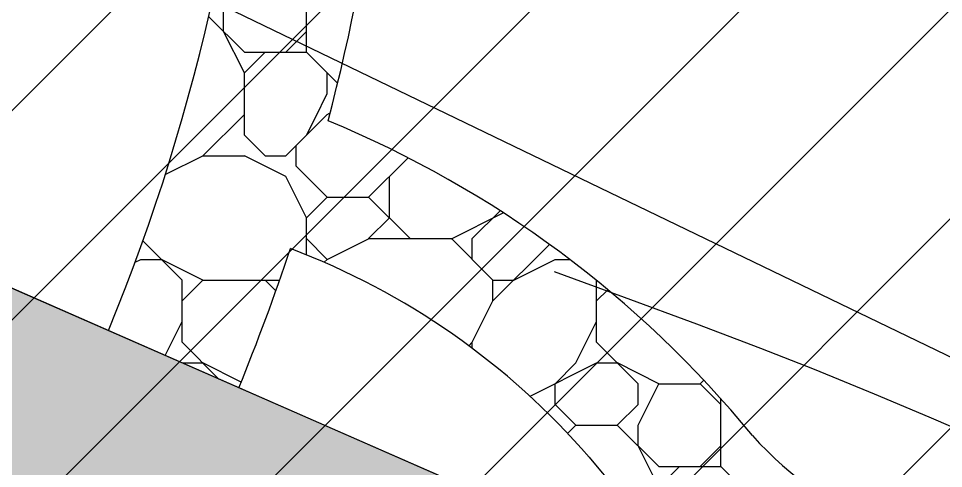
# Model space of a CAD drawing. Header units: millimetres. Extents: x 648844 to 649530, y 1246379 to 1246752.
# Drawn here: x 649111.45 to 649127.07, y 1246495.09 to 1246502.69 of the extents above; entities that cross this region are included whole.
import ezdxf

# ---------------------------------------------------------------- set-up
doc = ezdxf.new("R2010")
doc.units = ezdxf.units.MM
doc.header["$LTSCALE"] = 20
doc.header["$MEASUREMENT"] = 0
doc.layers.get('0').update_dxf_attribs({"linetype": 'CONTINUOUS'})
for name, color, linetype in [('acera', 8, 'CONTINUOUS'), ('CONT-MNR2', 9, 'CONTINUOUS'), ('quebrada', 5, 'CONTINUOUS'), ('TECHO', 30, 'CONTINUOUS')]:
    doc.layers.add(name, color=color, linetype=linetype)
pattern_1 = [(0, (2687.656, -252.1344), (7, 7), [2.1, -2.45, 0.35, -2.1]), (0, (2690.456, -250.7344), (7, 7), [0.35, -1.75, 1.4, -3.5]), (0, (2691.506, -250.3844), (7, 7), [0.35, -6.65]), (0, (2688.356, -250.0344), (7, 7), [1.4, -5.6]), (0, (2687.656, -249.3344), (7, 7), [0.7, -6.3]), (0, (2692.556, -248.6344), (7, 7), [0.7, -0.35, 0.35, -5.6]), (0, (2689.756, -248.2844), (7, 7), [1.05, -5.95]), (0, (2688.006, -247.5844), (7, 7), [0.7, -6.3]), (0, (2690.806, -246.8844), (7, 7), [0.35, -2.1, 1.05, -3.5]), (0, (2689.406, -246.5344), (7, 7), [0.7, -6.3]), (0, (2691.856, -246.1844), (7, 7), [0.7, -6.3]), (0, (2690.456, -245.8344), (7, 7), [0.7, -6.3]), (0, (2693.256, -245.4844), (7, 7), [0.7, -6.3]), (90, (2687.306, -252.1344), (-7, 7), [1.4, -0.35, 0.7, -2.8, 1.4, -0.35]), (90, (2687.656, -247.5844), (-7, 7), [0.35, -6.65]), (90, (2688.706, -249.6844), (-7, 7), [0.7, -1.4, 0.35, -4.55]), (90, (2689.056, -248.6344), (-7, 7), [0.7, -1.4, 1.05, -3.85]), (90, (2690.106, -250.3844), (-7, 7), [0.35, -3.5, 0.7, -0.35, 0.7, -1.4]), (90, (2690.456, -251.0844), (-7, 7), [0.35, -6.65]), (90, (2691.156, -248.9844), (-7, 7), [0.35, -0.35, 1.05, -5.25]), (90, (2691.506, -250.0344), (-7, 7), [0.7, -2.8, 0.35, -0.35, 0.35, -2.45]), (90, (2692.206, -251.7844), (-7, 7), [1.05, -5.95]), (90, (2692.906, -246.5344), (-7, 7), [0.35, -0.35, 0.35, -5.95]), (90, (2693.256, -248.2844), (-7, 7), [1.05, -5.95]), (90, (2694.131, -248.8094), (-7, 7), [0.35, -6.65]), (45, (2689.756, -252.1344), (8e-16, 7), [0.49497, -9.404524937]), (45, (2689.056, -245.4844), (8e-16, 7), [0.49497, -1.48491, 1.48491, -6.434704937]), (45, (2689.756, -246.5344), (8e-16, 7), [0.98994, -2.4748738, 0.49497, -5.939711137]), (45, (2691.156, -246.8844), (8e-16, 7), [0.98994, -3.464825, 0.49497, -4.949759937]), (45, (2688.356, -250.0344), (8e-16, 7), [0.49497, -9.404524937]), (45, (2690.106, -250.0344), (8e-16, 7), [1.484924, -8.414570937]), (45, (2691.506, -249.3344), (8e-16, 7), [0.49497, -2.969848, 0.49497, -5.939706937]), (45, (2692.556, -248.6344), (8e-16, 7), [0.98994, -8.909554937]), (45, (2693.956, -248.6344), (8e-16, 7), [0.98994, -8.909554937]), (45, (2693.956, -250.7344), (8e-16, 7), [0.49497, -9.404524937]), (45, (2693.256, -247.2344), (8e-16, 7), [0.49497, -9.404524937]), (45, (2692.556, -246.1844), (8e-16, 7), [0.49497, -9.404524937]), (45, (2693.956, -245.4844), (8e-16, 7), [0.49497, -9.404524937]), (45, (2687.306, -245.4844), (8e-16, 7), [0.49497, -9.404524937]), (45, (2690.806, -248.2844), (8e-16, 7), [0.49497, -9.404524937]), (45, (2691.506, -245.4844), (8e-16, 7), [0.49497, -3.464825, 0.49497, -5.444729937]), (45, (2688.356, -249.3344), (8e-16, 7), [0.98994, -8.909554937]), (45, (2688.356, -247.5844), (8e-16, 7), [1.48491, -8.414584937]), (135, (2687.656, -249.3344), (-7, 8e-16), [0.74249, -9.157004937]), (135, (2691.506, -249.6844), (-7, 8e-16), [0.49497, -9.404524937]), (135, (2693.606, -248.6344), (-7, 8e-16), [0.49497, -9.404524937]), (135, (2691.156, -247.2344), (-7, 8e-16), [0.49497, -9.404524937]), (135, (2691.506, -246.1844), (-7, 8e-16), [0.49497, -9.404524937]), (135, (2690.456, -245.8344), (-7, 8e-16), [0.49497, -9.404524937]), (135, (2691.856, -246.1844), (-7, 8e-16), [0.49497, -9.404524937]), (135, (2687.656, -250.3844), (-7, 8e-16), [0.49497, -9.404524937]), (135, (2689.056, -247.9344), (-7, 8e-16), [0.49497, -9.404524937]), (135, (2689.056, -250.0344), (-7, 8e-16), [0.98994, -8.909554937]), (135, (2690.456, -250.7344), (-7, 8e-16), [0.98994, -8.909554937]), (135, (2693.256, -246.8844), (-7, 8e-16), [0.98994, -8.909554937]), (135, (2691.156, -248.6344), (-7, 8e-16), [0.49497, -9.404524937]), (135, (2692.206, -250.7344), (-7, 8e-16), [0.98994, -5.939696, 0.49497, -2.474888937]), (135, (2688.006, -247.5844), (-7, 8e-16), [0.98994, -1.9798989, 0.98994, -5.939716037]), (135, (2687.306, -251.4344), (-7, 8e-16), [0.9898, -2.4752, 0.9898, -2.4752, 0.4949, -2.474594937]), (26.56505118, (2689.7562, -250.0344), (7, 4e-10), [1.5652, -0.7826, 0.7826, -12.522075839]), (26.56505118, (2690.8062, -245.8344), (7, 4e-10), [1.5652, -14.08727584]), (26.56505118, (2690.8062, -250.7344), (7, 4e-10), [0.7826, -14.86987584]), (26.56505118, (2687.6562, -250.3844), (7, 4e-10), [0.7826, -14.86987584]), (26.56505118, (2689.0562, -248.6344), (7, 4e-10), [0.7826, -14.86987584]), (26.56505118, (2687.6562, -247.9344), (7, 4e-10), [0.7826, -14.86987584]), (63.43494882, (2688.7062, -247.2344), (4e-10, 7), [0.7826, -14.86987584]), (63.43494882, (2691.1562, -247.2344), (4e-10, 7), [0.7826, -14.86987584]), (63.43494882, (2691.8562, -252.1344), (4e-10, 7), [0.7826, -14.86987584]), (63.43494882, (2687.3062, -248.2844), (4e-10, 7), [0.7826, -14.86987584]), (63.43494882, (2690.1062, -251.7844), (4e-10, 7), [0.7826, -5.4782, 0.7826, -8.609075839]), (116.56505118, (2689.0562, -245.8344), (-4e-10, 7), [0.7826, -14.86987584]), (116.56505118, (2693.2562, -247.2344), (-4e-10, 7), [0.7826, -14.86987584]), (116.56505118, (2690.1062, -245.8344), (-4e-10, 7), [0.7826, -14.86987584]), (116.56505118, (2687.3062, -249.6844), (-4e-10, 7), [0.7826, -14.86987584]), (153.43494882, (2692.5562, -250.7344), (-7, 4e-10), [0.7826, -14.86987584]), (153.43494882, (2693.9562, -248.9844), (-7, 4e-10), [0.7826, -14.86987584]), (153.43494882, (2689.7562, -248.2844), (-7, 4e-10), [0.7826, -14.86987584]), (153.43494882, (2690.8062, -246.8844), (-7, 4e-10), [0.7826, -14.86987584]), (153.43494882, (2693.2562, -245.4844), (-7, 4e-10), [0.7826, -14.86987584]), (153.43494882, (2688.3562, -252.1344), (-7, 4e-10), [1.1739, -14.47857584])]

msp = doc.modelspace()

# ---------------------------------------------------------------- hatches: boundary and pattern name
h = msp.add_hatch()
h.set_pattern_fill('ANSI31', color=2, scale=20, style=0)
h.set_pattern_definition([(45, (-526.4316, -3378.368), (-1.767766953, 1.767766953), [])])
edge = h.paths.add_edge_path()
edge.add_line((649057.852, 1246574.732), (649143.484, 1246525.396))
edge.add_line((649021.465, 1246521.521), (649057.852, 1246574.732))
edge.add_line((649021.465, 1246521.521), (649126.013, 1246470.828))
edge.add_line((649143.484, 1246525.396), (649148.028, 1246486.904))
h.paths.add_polyline_path([(649085.833, 1246502.103), (649115.307, 1246502.103), (649115.307, 1246507.529), (649085.833, 1246507.529)], flags=24)
at = {"layer": 'acera'}
h = msp.add_hatch(dxfattribs=at)
h.set_pattern_fill('PETRA11', color=254, scale=7, style=0, pattern_type=2)
h.set_pattern_definition(pattern_1)
h.paths.add_polyline_path([(649115.766, 1246522.023), (649113.805, 1246521.057, -0.146396), (649114.372, 1246501.58), (649116.678, 1246500.962, 0.064331), (649117.854, 1246510.204), (649117.792, 1246512.594, 0.063529)])
h = msp.add_hatch(dxfattribs=at)
h.set_pattern_fill('PETRA11', color=254, scale=7, style=0, pattern_type=2)
h.set_pattern_definition(pattern_1)
h.paths.add_polyline_path([(649116.678, 1246500.962), (649114.372, 1246501.58, -0.032345), (649112.964, 1246497.419), (649115.169, 1246496.452, 0.017558), (649116.039, 1246498.805)])
h = msp.add_hatch(dxfattribs=at)
h.set_pattern_fill('PETRA11', color=254, scale=7, style=0, pattern_type=2)
h.set_pattern_definition(pattern_1)
edge = h.paths.add_edge_path()
edge.add_arc((649109.663, 1246484.021), 18.336, 39.3471, 67.507)
edge.add_line((649116.678, 1246500.962), (649116.039, 1246498.805))
edge.add_arc((649111.568, 1246487.026), 12.599, 40.9199, 69.2115, ccw=False)
edge.add_arc((649128.912, 1246501.501), 9.997, 218.4953, 272.0887)
edge.add_line((649129.276, 1246491.511), (649128.96, 1246493.609))
edge.add_arc((649128.454, 1246499.783), 6.195, 221.8945, 274.6834, ccw=False)
at = {"layer": 'TECHO'}
h = msp.add_hatch(dxfattribs=at)
h.set_pattern_fill('SPANTILE', color=254, scale=0.205, angle=125.5159, style=0, pattern_type=2)
h.set_pattern_definition([(71.301964, (649170.254766, 1246487.741428), (-0.7997674641, -2.3353794838), [0.18931176, -4.5434808]), (336.33226, (649170.31546, 1246487.92075), (0.2700508, 0.1054636), [0.0164, -0.1886]), (156.33226, (649170.5098, 1246487.85347), (-0.2700508, -0.1054636), [0.0574, -0.1476]), (246.33226, (649170.45722, 1246487.87652), (0.1054636, -0.2700508), [0.0205, -0.1845]), (66.33226, (649170.32883, 1246487.9104), (-0.1054636, 0.2700508), [0.0205, -0.1845]), (156.33226, (649170.33706, 1246487.92918), (-0.2700508, -0.1054636), [0.0164, -0.1886]), (156.33226, (649170.50321, 1246487.83845), (-0.2700508, -0.1054636), [0.041, -0.164]), (241.362564, (649170.465661, 1246487.854913), (-1.1752786035, -2.1707937567), [0.18931176, -4.5434808]), (209.028364, (649170.461546, 1246487.845525), (3.8398327014, 2.1220590841), [0.05412164, -5.35803375]), (174.76716, (649170.414224, 1246487.81926), (-0.45780793, -0.02316971), [0.0518613, -0.5964055]), (137.89736, (649170.36258, 1246487.82399), (0.29322104, -0.352344096), [0.0518613, -0.5964055]), (103.636164, (649170.3241, 1246487.858764), (-1.0418492495, 4.2616898142), [0.05412164, -5.35803375]), (176.557164, (649170.410596, 1246487.836521), (2.394503709, -0.1541987705), [0.0415094, -4.10942426]), (136.107364, (649170.369162, 1246487.839014), (-1.7361537055, 1.6562595159), [0.0415094, -4.10942426]), (103.737664, (649170.3392485, 1246487.867792), (-0.8077579816, 3.2637788184), [0.04387184, -4.3433196]), (208.926864, (649170.448995, 1246487.857741), (2.9473897938, 1.6179056015), [0.04387184, -4.3433196])])
h.paths.add_polyline_path([(649113.429, 1246492.547), (649119.061, 1246494.747), (649108.539, 1246499.358), (649110.739, 1246493.727)])

# ---------------------------------------------------------------- linework, layer by layer
at = {"color": 254}
msp.add_lwpolyline([(649104.95, 1246491.433), (649108.442, 1246499.401), (649119.158, 1246494.704), (649115.666, 1246486.736), (649104.95, 1246491.433)], dxfattribs=at)
at = {"layer": 'acera', "color": 254}
for centre, radius, start, end in [((649081.541, 1246510.37), 33.988, 337.6004, 18.3255), ((649081.499, 1246510.135), 36.355, 345.3852, 0.1085), ((649109.663, 1246484.021), 18.336, 39.3471, 67.507), ((649082.113, 1246510.016), 35.73, 337.6901, 341.7136), ((649111.568, 1246487.026), 12.599, 40.9199, 69.2115), ((649128.454, 1246499.783), 6.195, 221.8945, 274.6834), ((649128.912, 1246501.501), 9.997, 218.4953, 272.0887)]:
    msp.add_arc(centre, radius, start, end, dxfattribs=at)
at = {"layer": 'CONT-MNR2', "elevation": 37, "flags": 128}
msp.add_lwpolyline([(649127.682, 1246495.592), (649126.829, 1246495.958), (649125.907, 1246496.345), (649124.89, 1246496.762), (649123.985, 1246497.118), (649122.903, 1246497.528), (649121.682, 1246497.979), (649120.502, 1246498.409)], dxfattribs=at)
at = {"layer": 'quebrada', "color": 0}
msp.add_line((649035.072, 1246541.47, 36.532), (649148.028, 1246486.904), dxfattribs=at)
at = {"layer": 'TECHO', "color": 254}
msp.add_line((649119.158, 1246494.704), (649108.442, 1246499.401), dxfattribs=at)

doc.saveas('drawing.dxf')
